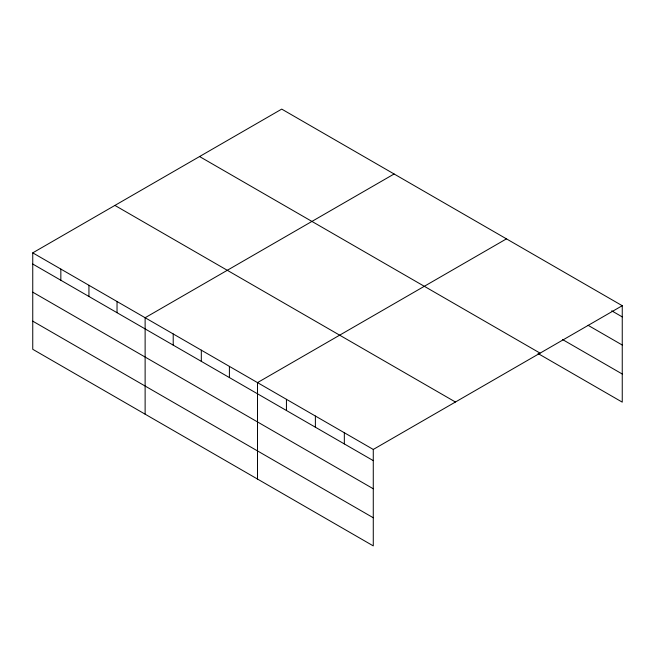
<?xml version="1.0" encoding="UTF-8"?>
<svg xmlns="http://www.w3.org/2000/svg" width="655" height="655" viewBox="0 0 655 655"><rect width="100%" height="100%" fill="white"/><g stroke="black" fill="none" stroke-linecap="round" stroke-linejoin="round"><path stroke-width="0.98" d="M32.75 252.855L373.276 449.453L373.276 545.893L32.75 349.295L32.75 252.855L281.724 109.107L622.25 305.705L622.25 402.145L538.05 353.536M394.097 173.984L145.123 317.732L145.123 414.173M506.471 238.862L257.497 382.61L257.497 479.051M373.276 449.453L622.25 305.705M611.721 310.822L622.25 316.897M588.043 325.281L622.25 345.029M562.604 339.577L622.25 374.013M199.562 156.545L540.088 353.143M114.912 205.416L455.438 402.014M32.75 264.039L373.276 460.637M32.75 292.171L373.276 488.769M32.75 321.155L373.276 517.761M344.334 432.742L344.334 443.926M315.382 416.031L315.382 427.216M286.44 399.321L286.44 410.505M229.406 366.391L229.406 377.575M201.314 350.171L201.314 361.355M173.215 333.952L173.215 345.136M117.032 301.513L117.032 312.697M88.941 285.293L88.941 296.478M60.841 269.074L60.841 280.258"/></g></svg>
